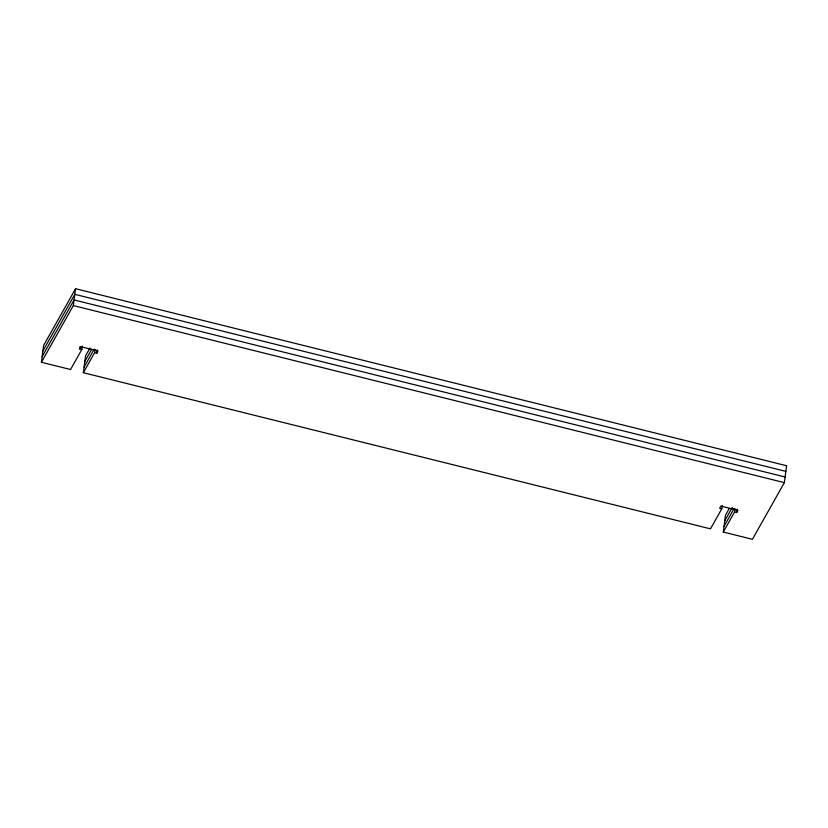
<?xml version="1.0" encoding="UTF-8"?>
<svg xmlns="http://www.w3.org/2000/svg" width="828" height="828" viewBox="0 0 828 828"><rect width="100%" height="100%" fill="white"/><g stroke="black" fill="none" stroke-linecap="round" stroke-linejoin="round"><path stroke-width="1.24" d="M82.293 346.094L81.848 349.478L70.556 369.516L41.4 362.26L43.636 345.369L75.565 288.703L786.6 465.74L784.364 482.631L752.435 539.297L723.279 532.042L725.514 515.151L729.282 508.475M41.4 362.26L73.33 305.584L75.565 288.703M81.848 349.478L79.716 348.95L80.005 346.694M722.223 505.442L721.778 508.816L710.486 528.854L83.349 372.704L85.584 355.812L89.973 348.019M83.349 372.704L94.64 352.666L95.085 349.281M94.64 352.666L96.772 353.194L97.228 349.82M723.279 532.042L734.571 512.004L735.016 508.62M734.571 512.004L736.703 512.532L737.158 509.158M42.89 351L74.82 294.333L785.855 471.37M42.145 356.63L74.075 299.953L785.11 477M79.716 348.95L80.937 346.766L98.004 351.02L96.772 353.194M84.839 361.443L91.742 349.199M84.094 367.073L94.133 349.261M724.769 520.781L732.304 507.419M724.024 526.411L734.063 508.599M736.703 512.532L737.934 510.358L720.867 506.105L719.646 508.288L721.778 508.816M73.33 305.584L784.364 482.631"/></g></svg>
